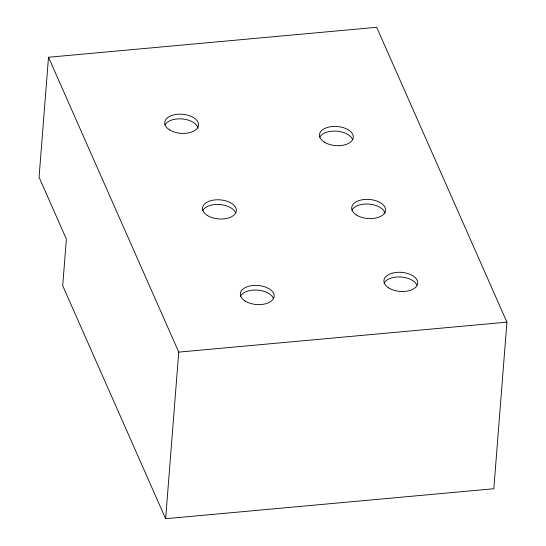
<?xml version="1.0" encoding="UTF-8"?>
<svg xmlns="http://www.w3.org/2000/svg" width="546" height="546" viewBox="0 0 546 546"><rect width="100%" height="100%" fill="white"/><g stroke="black" fill="none" stroke-linecap="round" stroke-linejoin="round"><path stroke-width="0.82" d="M48.505 57.255L39.066 177.245L66.373 239.073L62.701 285.667L165.636 518.7L493.823 488.745L506.934 322.154L376.699 27.3L48.505 57.255L178.747 352.115L165.636 518.7M178.747 352.115L506.934 322.154M384.145 283.094A16.974 9.569 4.5 0 1 400.648 276.979A16.974 9.569 4.5 0 1 416.871 285.053M351.938 210.169A16.974 9.569 4.5 0 1 369.546 204.143A16.974 9.569 4.5 0 1 385.067 213.384M319.731 137.251A16.974 9.569 4.5 0 1 336.227 131.136A16.974 9.569 4.5 0 1 352.45 139.21M240.561 296.198A16.974 9.569 4.5 0 1 257.064 290.083A16.974 9.569 4.5 0 1 273.287 298.157M202.75 210.599A16.974 9.569 4.5 0 1 219.253 204.477A16.974 9.569 4.5 0 1 235.476 212.558M164.94 124.993A16.974 9.569 4.5 0 1 182.548 118.967A16.974 9.569 4.5 0 1 198.068 128.208M388.718 287.947A16.974 9.569 4.5 0 0 417.137 285.353A16.974 9.569 4.5 0 0 396.621 272.379A16.974 9.569 4.5 0 0 388.718 287.947M356.504 215.022A16.974 9.569 4.5 0 0 384.93 212.428A16.974 9.569 4.5 0 0 364.414 199.461A16.974 9.569 4.5 0 0 356.504 215.022M324.297 142.103A16.974 9.569 4.5 0 0 352.716 139.51A16.974 9.569 4.5 0 0 332.207 126.535A16.974 9.569 4.5 0 0 324.297 142.103M245.134 301.051A16.974 9.569 4.5 0 0 273.553 298.457A16.974 9.569 4.5 0 0 253.044 285.49A16.974 9.569 4.5 0 0 245.134 301.051M207.323 215.445A16.974 9.569 4.5 0 0 235.742 212.851A16.974 9.569 4.5 0 0 215.226 199.884A16.974 9.569 4.5 0 0 207.323 215.445M169.513 129.846A16.974 9.569 4.5 0 0 197.932 127.252A16.974 9.569 4.5 0 0 177.416 114.278A16.974 9.569 4.5 0 0 169.513 129.846"/></g></svg>
